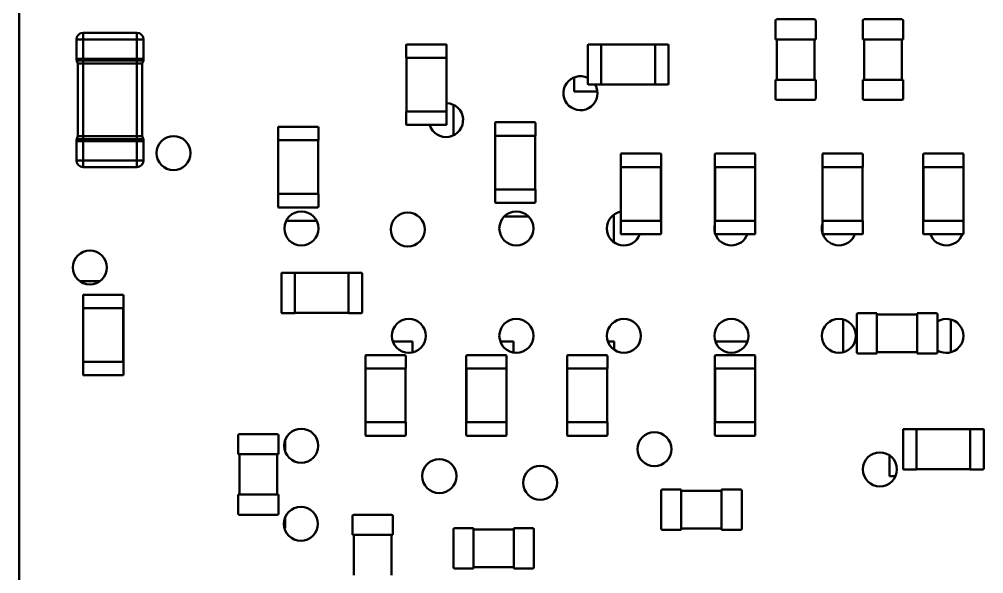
# Model space of a CAD drawing. Header units: millimetres. Extents: x 46 to 194, y 102 to 162.
# Drawn here: x 125.8 to 132.98, y 126.19 to 130.31 of the extents above; entities that cross this region are included whole.
import ezdxf

# ---------------------------------------------------------------- set-up
doc = ezdxf.new("R2010")
doc.units = ezdxf.units.MM
doc.header["$LTSCALE"] = 0.75
doc.layers.add('Visible', color=7, linetype='Continuous', lineweight=50)

msp = doc.modelspace()

# ---------------------------------------------------------------- linework, layer by layer
at = {"layer": 'Visible', "extrusion": (0, 0, -1)}
for p, q in [((125.7993, 140.8999), (125.7993, 109.9)), ((131.4258, 130.3038), (131.4258, 130.1638)), ((131.7158, 130.3138), (131.4358, 130.3138)), ((131.7258, 130.1638), (131.7258, 130.3038)), ((132.0761, 130.3038), (132.0761, 130.1638)), ((132.3661, 130.3138), (132.0861, 130.3138)), ((132.3761, 130.1638), (132.3761, 130.3038)), ((126.2745, 130.2138), (126.2745, 130.1638)), ((126.2745, 130.1638), (126.2745, 130.2138)), ((126.2745, 130.2138), (126.6745, 130.2138)), ((126.6745, 130.2138), (126.2745, 130.2138)), ((126.6745, 130.2138), (126.6745, 130.1638)), ((126.6745, 130.1638), (126.6745, 130.2138)), ((126.2245, 130.1638), (126.2745, 130.1638)), ((126.2745, 130.1638), (126.2245, 130.1638)), ((126.2245, 130.0202), (126.2245, 130.1638)), ((126.2245, 130.1638), (126.2245, 130.0202)), ((126.2745, 130.0202), (126.2745, 130.1638)), ((126.2745, 130.1638), (126.2745, 130.0202)), ((126.6745, 130.1638), (126.2745, 130.1638)), ((126.2745, 130.1638), (126.6745, 130.1638)), ((126.6745, 130.1638), (126.7245, 130.1638)), ((126.7245, 130.1638), (126.6745, 130.1638)), ((126.6745, 130.0202), (126.6745, 130.1638)), ((126.6745, 130.1638), (126.6745, 130.0202)), ((126.7245, 130.1638), (126.7245, 130.0202)), ((126.7245, 130.0202), (126.7245, 130.1638)), ((128.6791, 130.0273), (128.6791, 130.1223)), ((128.6841, 130.1273), (128.9741, 130.1273)), ((128.9791, 130.1223), (128.9791, 130.0273)), ((130.0302, 129.8324), (130.0302, 130.1224)), ((130.0352, 130.1274), (130.1302, 130.1274)), ((130.1302, 130.1224), (130.1302, 130.1274)), ((130.5302, 130.1269), (130.1302, 130.1269)), ((130.1302, 130.1264), (130.5302, 130.1264)), ((130.1302, 129.8324), (130.1302, 130.1224)), ((130.5302, 130.1274), (130.5302, 130.1224)), ((130.5302, 130.1274), (130.6252, 130.1274)), ((130.5302, 130.1224), (130.5302, 129.8324)), ((130.6302, 130.1224), (130.6302, 129.8324)), ((131.4358, 130.1638), (131.4258, 130.1638)), ((131.4358, 130.1638), (131.7158, 130.1638)), ((131.4358, 129.8638), (131.4358, 130.1638)), ((131.7258, 130.1638), (131.7158, 130.1638)), ((131.7158, 129.8638), (131.7158, 130.1638)), ((132.0861, 130.1638), (132.0761, 130.1638)), ((132.0861, 130.1638), (132.3661, 130.1638)), ((132.0861, 129.8638), (132.0861, 130.1638)), ((132.3761, 130.1638), (132.3661, 130.1638)), ((132.3661, 129.8638), (132.3661, 130.1638)), ((130.1302, 130.1074), (130.1302, 129.8474)), ((130.5302, 129.8474), (130.5302, 130.1074)), ((126.2245, 130.0202), (126.2745, 130.0202)), ((126.2745, 130.0202), (126.2245, 130.0202)), ((126.2264, 130.0065), (126.2745, 130.0065)), ((126.2745, 130.0065), (126.2264, 130.0065)), ((126.2345, 129.9838), (126.2745, 129.9838)), ((126.2745, 129.9838), (126.2345, 129.9838)), ((126.2345, 129.4438), (126.2345, 129.9838)), ((126.2345, 129.9838), (126.2345, 129.4438)), ((126.2745, 130.0202), (126.2745, 130.0065)), ((126.2745, 130.0065), (126.2745, 130.0202)), ((126.6745, 130.0202), (126.2745, 130.0202)), ((126.2745, 130.0202), (126.6745, 130.0202)), ((126.2745, 129.9838), (126.2745, 130.0065)), ((126.6745, 130.0065), (126.2745, 130.0065)), ((126.2745, 130.0065), (126.6745, 130.0065)), ((126.2745, 129.9838), (126.2745, 130.0065)), ((126.2745, 129.4438), (126.2745, 129.9838)), ((126.2745, 129.9838), (126.2745, 129.4438)), ((126.6745, 129.9838), (126.2745, 129.9838)), ((126.2745, 129.9838), (126.6745, 129.9838)), ((126.6745, 130.0202), (126.6745, 130.0065)), ((126.6745, 130.0065), (126.6745, 130.0202)), ((126.6745, 130.0202), (126.7245, 130.0202)), ((126.7245, 130.0202), (126.6745, 130.0202)), ((126.6745, 130.0065), (126.7226, 130.0065)), ((126.7226, 130.0065), (126.6745, 130.0065)), ((126.6745, 130.0065), (126.6745, 129.9838)), ((126.6745, 130.0065), (126.6745, 129.9838)), ((126.6745, 129.9838), (126.7145, 129.9838)), ((126.7145, 129.9838), (126.6745, 129.9838)), ((126.6745, 129.4438), (126.6745, 129.9838)), ((126.6745, 129.9838), (126.6745, 129.4438)), ((126.7145, 129.9838), (126.7145, 129.4438)), ((126.7145, 129.4438), (126.7145, 129.9838)), ((128.6791, 130.0273), (128.6841, 130.0273)), ((128.6796, 130.0273), (128.6796, 129.6273)), ((128.6801, 129.6273), (128.6801, 130.0273)), ((128.6841, 130.0273), (128.9741, 130.0273)), ((128.9591, 130.0273), (128.6991, 130.0273)), ((128.9741, 130.0273), (128.9791, 130.0273)), ((128.9781, 130.0273), (128.9781, 129.6273)), ((128.9786, 129.6273), (128.9786, 130.0273)), ((129.9294, 129.7766), (129.9294, 129.8819)), ((130.1302, 129.8274), (130.1302, 129.8324)), ((130.5302, 129.8284), (130.1302, 129.8284)), ((130.5302, 129.8324), (130.5302, 129.8274)), ((131.4358, 129.8638), (131.4258, 129.8638)), ((131.4258, 129.7238), (131.4258, 129.8638)), ((131.4358, 129.8638), (131.7158, 129.8638)), ((131.7258, 129.8638), (131.7158, 129.8638)), ((131.7258, 129.8638), (131.7258, 129.7238)), ((132.0861, 129.8638), (132.0761, 129.8638)), ((132.0761, 129.7238), (132.0761, 129.8638)), ((132.0861, 129.8638), (132.3661, 129.8638)), ((132.3761, 129.8638), (132.3661, 129.8638)), ((132.3761, 129.8638), (132.3761, 129.7238)), ((130.1015, 129.7766), (129.9294, 129.7766)), ((130.1302, 129.8274), (130.0352, 129.8274)), ((130.1302, 129.8279), (130.5302, 129.8279)), ((130.6252, 129.8274), (130.5302, 129.8274)), ((131.7158, 129.7138), (131.4358, 129.7138)), ((132.3661, 129.7138), (132.0861, 129.7138)), ((128.6841, 129.6273), (128.6791, 129.6273)), ((128.6791, 129.5323), (128.6791, 129.6273)), ((128.9741, 129.6273), (128.6841, 129.6273)), ((128.6991, 129.6273), (128.9591, 129.6273)), ((128.9791, 129.6273), (128.9741, 129.6273)), ((128.9791, 129.6273), (128.9791, 129.5323)), ((129.0298, 129.6782), (129.0298, 129.4496)), ((129.34, 129.4474), (129.34, 129.5424)), ((129.345, 129.5474), (129.635, 129.5474)), ((129.64, 129.5424), (129.64, 129.4474)), ((127.7248, 129.4139), (127.7248, 129.5089)), ((127.7298, 129.5139), (128.0198, 129.5139)), ((128.0248, 129.5089), (128.0248, 129.4139)), ((128.9741, 129.5273), (128.6841, 129.5273)), ((126.2245, 129.4073), (126.2745, 129.4073)), ((126.2745, 129.4073), (126.2245, 129.4073)), ((126.2245, 129.2638), (126.2245, 129.4073)), ((126.2245, 129.4073), (126.2245, 129.2638)), ((126.2264, 129.421), (126.2745, 129.421)), ((126.2745, 129.421), (126.2264, 129.421)), ((126.2345, 129.4438), (126.2745, 129.4438)), ((126.2745, 129.4438), (126.2345, 129.4438)), ((126.2745, 129.421), (126.2745, 129.4438)), ((126.6745, 129.4438), (126.2745, 129.4438)), ((126.2745, 129.4438), (126.6745, 129.4438)), ((126.2745, 129.421), (126.2745, 129.4438)), ((126.2745, 129.421), (126.2745, 129.4073)), ((126.2745, 129.4073), (126.2745, 129.421)), ((126.6745, 129.421), (126.2745, 129.421)), ((126.2745, 129.421), (126.6745, 129.421)), ((126.2745, 129.2638), (126.2745, 129.4073)), ((126.2745, 129.4073), (126.2745, 129.2638)), ((126.6745, 129.4073), (126.2745, 129.4073)), ((126.2745, 129.4073), (126.6745, 129.4073)), ((126.6745, 129.4438), (126.7145, 129.4438)), ((126.7145, 129.4438), (126.6745, 129.4438)), ((126.6745, 129.4438), (126.6745, 129.421)), ((126.6745, 129.4438), (126.6745, 129.421)), ((126.6745, 129.421), (126.6745, 129.4073)), ((126.6745, 129.4073), (126.6745, 129.421)), ((126.6745, 129.421), (126.7226, 129.421)), ((126.7226, 129.421), (126.6745, 129.421)), ((126.6745, 129.4073), (126.7245, 129.4073)), ((126.7245, 129.4073), (126.6745, 129.4073)), ((126.6745, 129.2638), (126.6745, 129.4073)), ((126.6745, 129.4073), (126.6745, 129.2638)), ((126.7245, 129.4073), (126.7245, 129.2638)), ((126.7245, 129.2638), (126.7245, 129.4073)), ((127.7248, 129.4139), (127.7298, 129.4139)), ((127.7253, 129.4139), (127.7253, 129.0139)), ((127.7258, 129.0139), (127.7258, 129.4139)), ((127.7298, 129.4139), (128.0198, 129.4139)), ((128.0048, 129.4139), (127.7448, 129.4139)), ((128.0198, 129.4139), (128.0248, 129.4139)), ((128.0238, 129.4139), (128.0238, 129.0139)), ((128.0243, 129.0139), (128.0243, 129.4139)), ((129.34, 129.4474), (129.345, 129.4474)), ((129.3405, 129.4474), (129.3405, 129.0474)), ((129.341, 129.0474), (129.341, 129.4474)), ((129.345, 129.4474), (129.635, 129.4474)), ((129.62, 129.4474), (129.36, 129.4474)), ((129.635, 129.4474), (129.64, 129.4474)), ((129.639, 129.4474), (129.639, 129.0474)), ((129.6395, 129.0474), (129.6395, 129.4474)), ((126.2245, 129.2638), (126.2745, 129.2638)), ((126.2745, 129.2638), (126.2245, 129.2638)), ((126.2745, 129.2638), (126.2745, 129.2138)), ((126.2745, 129.2138), (126.2745, 129.2638)), ((126.6745, 129.2638), (126.2745, 129.2638)), ((126.2745, 129.2638), (126.6745, 129.2638)), ((126.6745, 129.2638), (126.6745, 129.2138)), ((126.6745, 129.2138), (126.6745, 129.2638)), ((126.6745, 129.2638), (126.7245, 129.2638)), ((126.7245, 129.2638), (126.6745, 129.2638)), ((130.2755, 129.2138), (130.2755, 129.3088)), ((130.2805, 129.3138), (130.5704, 129.3138)), ((130.5754, 129.3088), (130.5754, 129.2138)), ((130.9757, 129.2138), (130.9757, 129.3088)), ((130.9807, 129.3138), (131.2707, 129.3138)), ((131.2757, 129.3088), (131.2757, 129.2138)), ((131.7758, 129.2138), (131.7758, 129.3088)), ((131.7808, 129.3138), (132.0708, 129.3138)), ((132.0758, 129.3088), (132.0758, 129.2138)), ((132.5261, 129.2138), (132.5261, 129.3088)), ((132.5311, 129.3138), (132.8211, 129.3138)), ((132.8261, 129.3088), (132.8261, 129.2138)), ((126.6745, 129.2138), (126.2745, 129.2138)), ((126.2745, 129.2138), (126.6745, 129.2138)), ((130.2755, 129.2138), (130.2805, 129.2138)), ((130.2759, 129.2138), (130.2759, 128.8138)), ((130.2765, 128.8138), (130.2765, 129.2138)), ((130.2805, 129.2138), (130.5704, 129.2138)), ((130.5555, 129.2138), (130.2954, 129.2138)), ((130.5704, 129.2138), (130.5754, 129.2138)), ((130.5745, 129.2138), (130.5745, 128.8138)), ((130.575, 128.8138), (130.575, 129.2138)), ((130.9757, 129.2138), (130.9807, 129.2138)), ((130.9762, 129.2138), (130.9762, 128.8138)), ((130.9767, 128.8138), (130.9767, 129.2138)), ((130.9807, 129.2138), (131.2707, 129.2138)), ((131.2557, 129.2138), (130.9957, 129.2138)), ((131.2707, 129.2138), (131.2757, 129.2138)), ((131.2747, 129.2138), (131.2747, 128.8138)), ((131.2752, 128.8138), (131.2752, 129.2138)), ((131.7758, 129.2138), (131.7808, 129.2138)), ((131.7763, 129.2138), (131.7763, 128.8138)), ((131.7768, 128.8138), (131.7768, 129.2138)), ((131.7808, 129.2138), (132.0708, 129.2138)), ((132.0558, 129.2138), (131.7958, 129.2138)), ((132.0708, 129.2138), (132.0758, 129.2138)), ((132.0748, 129.2138), (132.0748, 128.8138)), ((132.0753, 128.8138), (132.0753, 129.2138)), ((132.5261, 129.2138), (132.5311, 129.2138)), ((132.5266, 129.2138), (132.5266, 128.8138)), ((132.5271, 128.8138), (132.5271, 129.2138)), ((132.5311, 129.2138), (132.8211, 129.2138)), ((132.8061, 129.2138), (132.5461, 129.2138)), ((132.8211, 129.2138), (132.8261, 129.2138)), ((132.8251, 129.2138), (132.8251, 128.8138)), ((132.8256, 128.8138), (132.8256, 129.2138)), ((129.345, 129.0474), (129.34, 129.0474)), ((129.34, 128.9524), (129.34, 129.0474)), ((129.635, 129.0474), (129.345, 129.0474)), ((129.36, 129.0474), (129.62, 129.0474)), ((129.64, 129.0474), (129.635, 129.0474)), ((129.64, 129.0474), (129.64, 128.9524)), ((127.7298, 129.0139), (127.7248, 129.0139)), ((127.7248, 128.9189), (127.7248, 129.0139)), ((128.0198, 129.0139), (127.7298, 129.0139)), ((127.7448, 129.0139), (128.0048, 129.0139)), ((128.0248, 129.0139), (128.0198, 129.0139)), ((128.0248, 129.0139), (128.0248, 128.9189)), ((128.0198, 128.9139), (127.7298, 128.9139)), ((129.635, 128.9474), (129.345, 128.9474)), ((129.5879, 128.8466), (129.4088, 128.8466)), ((130.2247, 128.6539), (130.2247, 128.86)), ((128.012, 128.8131), (127.7848, 128.8131)), ((130.2805, 128.8138), (130.2755, 128.8138)), ((130.2755, 128.7188), (130.2755, 128.8138)), ((130.5704, 128.8138), (130.2805, 128.8138)), ((130.2954, 128.8138), (130.5555, 128.8138)), ((130.5754, 128.8138), (130.5704, 128.8138)), ((130.5754, 128.8138), (130.5754, 128.7188)), ((130.9807, 128.8138), (130.9757, 128.8138)), ((130.9757, 128.7188), (130.9757, 128.8138)), ((131.2707, 128.8138), (130.9807, 128.8138)), ((130.9957, 128.8138), (131.2557, 128.8138)), ((131.2757, 128.8138), (131.2707, 128.8138)), ((131.2757, 128.8138), (131.2757, 128.7188)), ((131.7808, 128.8138), (131.7758, 128.8138)), ((131.7758, 128.7188), (131.7758, 128.8138)), ((132.0708, 128.8138), (131.7808, 128.8138)), ((131.7958, 128.8138), (132.0558, 128.8138)), ((132.0758, 128.8138), (132.0708, 128.8138)), ((132.0758, 128.8138), (132.0758, 128.7188)), ((132.5311, 128.8138), (132.5261, 128.8138)), ((132.5261, 128.7188), (132.5261, 128.8138)), ((132.8211, 128.8138), (132.5311, 128.8138)), ((132.5461, 128.8138), (132.8061, 128.8138)), ((132.8261, 128.8138), (132.8211, 128.8138)), ((132.8261, 128.8138), (132.8261, 128.7188)), ((130.5704, 128.7138), (130.2805, 128.7138)), ((131.2707, 128.7138), (130.9807, 128.7138)), ((132.0708, 128.7138), (131.7808, 128.7138)), ((132.8211, 128.7138), (132.5311, 128.7138)), ((127.7498, 128.1322), (127.7498, 128.4222)), ((127.7548, 128.4272), (127.8498, 128.4272)), ((127.8498, 128.4222), (127.8498, 128.4272)), ((128.2498, 128.4267), (127.8498, 128.4267)), ((127.8498, 128.4262), (128.2498, 128.4262)), ((127.8498, 128.1322), (127.8498, 128.4222)), ((127.8498, 128.4072), (127.8498, 128.1472)), ((128.2498, 128.4272), (128.2498, 128.4222)), ((128.2498, 128.4272), (128.3448, 128.4272)), ((128.2498, 128.4222), (128.2498, 128.1322)), ((128.2498, 128.1472), (128.2498, 128.4072)), ((128.3498, 128.4222), (128.3498, 128.1322)), ((126.2492, 128.3643), (126.4001, 128.3643)), ((126.2744, 128.1635), (126.2744, 128.2585)), ((126.2794, 128.2635), (126.5694, 128.2635)), ((126.5744, 128.2585), (126.5744, 128.1635)), ((126.2744, 128.1635), (126.2794, 128.1635)), ((126.2749, 128.1635), (126.2749, 127.7635)), ((126.2754, 127.7635), (126.2754, 128.1635)), ((126.2794, 128.1635), (126.5694, 128.1635)), ((126.5544, 128.1635), (126.2944, 128.1635)), ((126.5694, 128.1635), (126.5744, 128.1635)), ((126.5734, 128.1635), (126.5734, 127.7635)), ((126.5739, 127.7635), (126.5739, 128.1635)), ((127.8498, 128.1272), (127.7548, 128.1272)), ((127.8498, 128.1272), (127.8498, 128.1322)), ((128.2498, 128.1282), (127.8498, 128.1282)), ((127.8498, 128.1277), (128.2498, 128.1277)), ((128.2498, 128.1322), (128.2498, 128.1272)), ((128.3448, 128.1272), (128.2498, 128.1272)), ((132.0317, 127.8359), (132.0317, 128.1159)), ((132.0417, 128.1259), (132.1817, 128.1259)), ((132.1817, 128.1159), (132.1817, 128.1259)), ((132.1817, 128.1159), (132.4817, 128.1159)), ((132.1817, 128.1159), (132.1817, 127.8359)), ((132.4817, 128.1159), (132.4817, 128.1259)), ((132.6217, 128.1259), (132.4817, 128.1259)), ((132.4817, 128.1159), (132.4817, 127.8359)), ((132.6317, 127.8359), (132.6317, 128.1159)), ((131.9309, 127.8344), (131.9309, 128.0794)), ((132.7325, 128.0789), (132.7325, 127.8348)), ((128.5789, 127.9142), (128.7258, 127.9142)), ((128.7258, 127.9142), (128.7258, 127.8331)), ((129.379, 127.9142), (129.4761, 127.9142)), ((129.4761, 127.9142), (129.4761, 127.8321)), ((130.1791, 127.9142), (130.2262, 127.9142)), ((130.2262, 127.9142), (130.2262, 127.8527)), ((130.9789, 127.9142), (131.2176, 127.9142)), ((132.1817, 127.8259), (132.0417, 127.8259)), ((132.1817, 127.8259), (132.1817, 127.8359)), ((132.1817, 127.8359), (132.4817, 127.8359)), ((132.4817, 127.8259), (132.4817, 127.8359)), ((132.4817, 127.8259), (132.6217, 127.8259)), ((126.2794, 127.7635), (126.2744, 127.7635)), ((126.2744, 127.6685), (126.2744, 127.7635)), ((126.5694, 127.7635), (126.2794, 127.7635)), ((126.2944, 127.7635), (126.5544, 127.7635)), ((126.5744, 127.7635), (126.5694, 127.7635)), ((126.5744, 127.7635), (126.5744, 127.6685)), ((128.375, 127.7134), (128.375, 127.8084)), ((128.38, 127.8134), (128.67, 127.8134)), ((128.675, 127.8084), (128.675, 127.7134)), ((129.1253, 127.7134), (129.1253, 127.8084)), ((129.1303, 127.8134), (129.4203, 127.8134)), ((129.4253, 127.8084), (129.4253, 127.7134)), ((129.8754, 127.7134), (129.8754, 127.8084)), ((129.8804, 127.8134), (130.1704, 127.8134)), ((130.1754, 127.8084), (130.1754, 127.7134)), ((130.9757, 127.7134), (130.9757, 127.8084)), ((130.9807, 127.8134), (131.2707, 127.8134)), ((131.2757, 127.8084), (131.2757, 127.7134)), ((128.375, 127.7134), (128.38, 127.7134)), ((128.3755, 127.7134), (128.3755, 127.3134)), ((128.376, 127.3134), (128.376, 127.7134)), ((128.38, 127.7134), (128.67, 127.7134)), ((128.655, 127.7134), (128.395, 127.7134)), ((128.67, 127.7134), (128.675, 127.7134)), ((128.674, 127.7134), (128.674, 127.3134)), ((128.6745, 127.3134), (128.6745, 127.7134)), ((129.1253, 127.7134), (129.1303, 127.7134)), ((129.1258, 127.7134), (129.1258, 127.3134)), ((129.1263, 127.3134), (129.1263, 127.7134)), ((129.1303, 127.7134), (129.4203, 127.7134)), ((129.4053, 127.7134), (129.1453, 127.7134)), ((129.4203, 127.7134), (129.4253, 127.7134)), ((129.4243, 127.7134), (129.4243, 127.3134)), ((129.4248, 127.3134), (129.4248, 127.7134)), ((129.8754, 127.7134), (129.8804, 127.7134)), ((129.8759, 127.7134), (129.8759, 127.3134)), ((129.8764, 127.3134), (129.8764, 127.7134)), ((129.8804, 127.7134), (130.1704, 127.7134)), ((130.1554, 127.7134), (129.8954, 127.7134)), ((130.1704, 127.7134), (130.1754, 127.7134)), ((130.1744, 127.7134), (130.1744, 127.3134)), ((130.1749, 127.3134), (130.1749, 127.7134)), ((130.9757, 127.7134), (130.9807, 127.7134)), ((130.9762, 127.7134), (130.9762, 127.3134)), ((130.9767, 127.3134), (130.9767, 127.7134)), ((130.9807, 127.7134), (131.2707, 127.7134)), ((131.2557, 127.7134), (130.9957, 127.7134)), ((131.2707, 127.7134), (131.2757, 127.7134)), ((131.2747, 127.7134), (131.2747, 127.3134)), ((131.2752, 127.3134), (131.2752, 127.7134)), ((126.5694, 127.6635), (126.2794, 127.6635)), ((128.38, 127.3134), (128.375, 127.3134)), ((128.375, 127.2184), (128.375, 127.3134)), ((128.67, 127.3134), (128.38, 127.3134)), ((128.395, 127.3134), (128.655, 127.3134)), ((128.675, 127.3134), (128.67, 127.3134)), ((128.675, 127.3134), (128.675, 127.2184)), ((129.1303, 127.3134), (129.1253, 127.3134)), ((129.1253, 127.2184), (129.1253, 127.3134)), ((129.4203, 127.3134), (129.1303, 127.3134)), ((129.1453, 127.3134), (129.4053, 127.3134)), ((129.4253, 127.3134), (129.4203, 127.3134)), ((129.4253, 127.3134), (129.4253, 127.2184)), ((129.8804, 127.3134), (129.8754, 127.3134)), ((129.8754, 127.2184), (129.8754, 127.3134)), ((130.1704, 127.3134), (129.8804, 127.3134)), ((129.8954, 127.3134), (130.1554, 127.3134)), ((130.1754, 127.3134), (130.1704, 127.3134)), ((130.1754, 127.3134), (130.1754, 127.2184)), ((130.9807, 127.3134), (130.9757, 127.3134)), ((130.9757, 127.2184), (130.9757, 127.3134)), ((131.2707, 127.3134), (130.9807, 127.3134)), ((130.9957, 127.3134), (131.2557, 127.3134)), ((131.2757, 127.3134), (131.2707, 127.3134)), ((131.2757, 127.3134), (131.2757, 127.2184)), ((132.3761, 126.9683), (132.3761, 127.2583)), ((132.3811, 127.2633), (132.4761, 127.2633)), ((132.4761, 127.2583), (132.4761, 127.2633)), ((132.8761, 127.2628), (132.4761, 127.2628)), ((132.4761, 127.2623), (132.8761, 127.2623)), ((132.4761, 126.9683), (132.4761, 127.2583)), ((132.8761, 127.2633), (132.8761, 127.2583)), ((132.8761, 127.2633), (132.9711, 127.2633)), ((132.8761, 127.2583), (132.8761, 126.9683)), ((132.9761, 127.2583), (132.9761, 126.9683)), ((127.4281, 127.0751), (127.4281, 127.2151)), ((127.4381, 127.2251), (127.7181, 127.2251)), ((127.7281, 127.2151), (127.7281, 127.0751)), ((127.7789, 127.1842), (127.7789, 127.0942)), ((128.67, 127.2134), (128.38, 127.2134)), ((129.4203, 127.2134), (129.1303, 127.2134)), ((130.1704, 127.2134), (129.8804, 127.2134)), ((131.2707, 127.2134), (130.9807, 127.2134)), ((132.4761, 127.2433), (132.4761, 126.9833)), ((132.8761, 126.9833), (132.8761, 127.2433)), ((127.4281, 127.0751), (127.4381, 127.0751)), ((127.4381, 127.0751), (127.4381, 126.7751)), ((127.7181, 127.0751), (127.4381, 127.0751)), ((127.7181, 127.0751), (127.7281, 127.0751)), ((127.7181, 127.0751), (127.7181, 126.7751)), ((132.2753, 126.9125), (132.2753, 127.0676)), ((132.4761, 126.9633), (132.3811, 126.9633)), ((132.4761, 126.9633), (132.4761, 126.9683)), ((132.8761, 126.9643), (132.4761, 126.9643)), ((132.4761, 126.9638), (132.8761, 126.9638)), ((132.8761, 126.9683), (132.8761, 126.9633)), ((132.9711, 126.9633), (132.8761, 126.9633)), ((132.3196, 126.9125), (132.2753, 126.9125)), ((127.4281, 126.7751), (127.4381, 126.7751)), ((127.4281, 126.7751), (127.4281, 126.6351)), ((127.7181, 126.7751), (127.4381, 126.7751)), ((127.7181, 126.7751), (127.7281, 126.7751)), ((127.7281, 126.6351), (127.7281, 126.7751)), ((130.5755, 126.8032), (130.5755, 126.5232)), ((130.7255, 126.8132), (130.5855, 126.8132)), ((130.7255, 126.8132), (130.7255, 126.8032)), ((130.7255, 126.5232), (130.7255, 126.8032)), ((131.0255, 126.8032), (130.7255, 126.8032)), ((131.0255, 126.8132), (131.0255, 126.8032)), ((131.0255, 126.8132), (131.1655, 126.8132)), ((131.0255, 126.5232), (131.0255, 126.8032)), ((131.1755, 126.8032), (131.1755, 126.5232)), ((127.4381, 126.6251), (127.7181, 126.6251)), ((127.7789, 126.6088), (127.7789, 126.5243)), ((128.2788, 126.4747), (128.2788, 126.6147)), ((128.2888, 126.6247), (128.5688, 126.6247)), ((128.5788, 126.6147), (128.5788, 126.4747)), ((127.7789, 126.5243), (127.7725, 126.5243)), ((128.2788, 126.4747), (128.2888, 126.4747)), ((128.2888, 126.4747), (128.2888, 126.1747)), ((128.5688, 126.4747), (128.2888, 126.4747)), ((128.5688, 126.4747), (128.5788, 126.4747)), ((128.5688, 126.4747), (128.5688, 126.1747)), ((129.0294, 126.5147), (129.0294, 126.2347)), ((129.1794, 126.5247), (129.0394, 126.5247)), ((129.1794, 126.5247), (129.1794, 126.5147)), ((129.1794, 126.2347), (129.1794, 126.5147)), ((129.4794, 126.5147), (129.1794, 126.5147)), ((129.4794, 126.5247), (129.4794, 126.5147)), ((129.4794, 126.5247), (129.6194, 126.5247)), ((129.4794, 126.2347), (129.4794, 126.5147)), ((129.6294, 126.5147), (129.6294, 126.2347)), ((130.5855, 126.5132), (130.7255, 126.5132)), ((130.7255, 126.5232), (130.7255, 126.5132)), ((131.0255, 126.5232), (130.7255, 126.5232)), ((131.0255, 126.5232), (131.0255, 126.5132)), ((131.1655, 126.5132), (131.0255, 126.5132)), ((129.0394, 126.2247), (129.1794, 126.2247)), ((129.1794, 126.2347), (129.1794, 126.2247)), ((129.4794, 126.2347), (129.1794, 126.2347)), ((129.4794, 126.2347), (129.4794, 126.2247)), ((129.6194, 126.2247), (129.4794, 126.2247))]:
    msp.add_line(p, q, dxfattribs=at)
for centre in [(-126.9472, 129.3178), (-127.8984, 128.757), (-128.6901, 128.7486), (-129.4983, 128.757), (-126.3246, 128.4661), (-128.6983, 127.9569), (-129.4983, 127.9569), (-130.2985, 127.9569), (-131.0983, 127.9569), (-131.8984, 127.9569), (-127.8974, 127.1392), (-130.5255, 127.1133), (-128.9251, 126.9132), (-132.2035, 126.9632), (-129.6754, 126.8631), (-127.8948, 126.5576)]:
    msp.add_circle(centre, 0.1267, dxfattribs=at)
for centre, radius, start, end in [((-131.4358, 130.3038), 0.01, 0, 90), ((-132.0861, 130.3038), 0.01, 0, 90), ((-126.2745, 130.1638), 0.05, 0, 90), ((-126.6745, 130.1638), 0.05, 90, 180), ((-128.6841, 130.1223), 0.005, 0, 90), ((-130.6252, 130.1224), 0.005, 90, 180), ((-126.2745, 130.0202), 0.05, 344.06253, 0), ((-126.4096, 130.0587), 0.1905, 336.8174, 344.08251), ((-126.5394, 130.0587), 0.1905, 195.91749, 203.1826), ((-126.6745, 130.0202), 0.05, 180, 195.93747), ((-129.9754, 129.7638), 0.1267, 149.8745, 115.63655), ((-130.0352, 129.8324), 0.005, 270, 0), ((-128.9751, 129.5639), 0.1267, 91.55974, 343.21488), ((-131.7158, 129.7238), 0.01, 180, 270), ((-132.3661, 129.7238), 0.01, 180, 270), ((-129.345, 129.5424), 0.005, 0, 90), ((-127.7298, 129.5089), 0.005, 0, 90), ((-128.9741, 129.5323), 0.005, 180, 270), ((-126.2745, 129.4073), 0.05, 0, 15.93747), ((-126.4089, 129.369), 0.1898, 15.90432, 23.19572), ((-126.5401, 129.369), 0.1898, 156.80428, 164.09568), ((-126.6745, 129.4073), 0.05, 164.06253, 180), ((-126.2745, 129.2638), 0.05, 270, 0), ((-126.6745, 129.2638), 0.05, 180, 270), ((-130.2805, 129.3088), 0.005, 0, 90), ((-130.9807, 129.3088), 0.005, 0, 90), ((-131.7808, 129.3088), 0.005, 0, 90), ((-132.5311, 129.3088), 0.005, 0, 90), ((-128.0198, 128.9189), 0.005, 180, 270), ((-129.635, 128.9524), 0.005, 180, 270), ((-130.2985, 128.757), 0.1267, 199.93106, 79.77467), ((-131.0983, 128.757), 0.1267, 345.24754, 14.75246), ((-131.8984, 128.757), 0.1267, 345.24754, 14.75246), ((-130.5704, 128.7188), 0.005, 180, 270), ((-131.0983, 128.757), 0.1267, 199.93106, 340.21094), ((-131.2707, 128.7188), 0.005, 180, 270), ((-131.8984, 128.757), 0.1267, 199.93106, 340.21094), ((-132.0708, 128.7188), 0.005, 180, 270), ((-132.6982, 128.757), 0.1267, 199.93108, 340.06892), ((-132.8211, 128.7188), 0.005, 180, 270), ((-128.3448, 128.4222), 0.005, 90, 180), ((-126.2794, 128.2585), 0.005, 0, 90), ((-127.7548, 128.1322), 0.005, 270, 0), ((-132.6217, 128.1159), 0.01, 90, 180), ((-132.6982, 127.9569), 0.1267, 58.34217, 301.65783), ((-132.0417, 127.8359), 0.01, 270, 0), ((-128.38, 127.8084), 0.005, 0, 90), ((-129.1303, 127.8084), 0.005, 0, 90), ((-129.8804, 127.8084), 0.005, 0, 90), ((-130.9807, 127.8084), 0.005, 0, 90), ((-126.5694, 127.6685), 0.005, 180, 270), ((-132.9711, 127.2583), 0.005, 90, 180), ((-127.4381, 127.2151), 0.01, 0, 90), ((-128.67, 127.2184), 0.005, 180, 270), ((-129.4203, 127.2184), 0.005, 180, 270), ((-130.1704, 127.2184), 0.005, 180, 270), ((-131.2707, 127.2184), 0.005, 180, 270), ((-132.3811, 126.9683), 0.005, 270, 0), ((-131.1655, 126.8032), 0.01, 90, 180), ((-127.7181, 126.6351), 0.01, 180, 270), ((-128.2888, 126.6147), 0.01, 0, 90), ((-129.6194, 126.5147), 0.01, 90, 180), ((-130.5855, 126.5232), 0.01, 270, 0), ((-129.0394, 126.2347), 0.01, 270, 0)]:
    msp.add_arc(centre, radius, start, end, dxfattribs=at)
at = {"layer": 'Visible'}
for centre, radius, start, end in [((131.7158, 130.3038), 0.01, 0, 90), ((132.3661, 130.3038), 0.01, 0, 90), ((126.2745, 130.1638), 0.05, 90, 180), ((126.6745, 130.1638), 0.05, 0, 90), ((128.9741, 130.1223), 0.005, 0, 90), ((130.0352, 130.1224), 0.005, 90, 180), ((126.2745, 130.0202), 0.05, 180, 195.93747), ((126.6745, 130.0202), 0.05, 344.06253, 0), ((130.6252, 129.8324), 0.005, 270, 0), ((131.4358, 129.7238), 0.01, 180, 270), ((132.0861, 129.7238), 0.01, 180, 270), ((129.635, 129.5424), 0.005, 0, 90), ((128.0198, 129.5089), 0.005, 0, 90), ((128.6841, 129.5323), 0.005, 180, 270), ((126.2745, 129.4073), 0.05, 164.06253, 180), ((126.6745, 129.4073), 0.05, 0, 15.93747), ((126.2745, 129.2638), 0.05, 180, 270), ((126.6745, 129.2638), 0.05, 270, 0), ((130.5704, 129.3088), 0.005, 0, 90), ((131.2707, 129.3088), 0.005, 0, 90), ((132.0708, 129.3088), 0.005, 0, 90), ((132.8211, 129.3088), 0.005, 0, 90), ((127.7298, 128.9189), 0.005, 180, 270), ((129.345, 128.9524), 0.005, 180, 270), ((130.2805, 128.7188), 0.005, 180, 270), ((130.9807, 128.7188), 0.005, 180, 270), ((131.7808, 128.7188), 0.005, 180, 270), ((132.5311, 128.7188), 0.005, 180, 270), ((127.7548, 128.4222), 0.005, 90, 180), ((126.5694, 128.2585), 0.005, 0, 90), ((128.3448, 128.1322), 0.005, 270, 0), ((132.0417, 128.1159), 0.01, 90, 180), ((132.6217, 127.8359), 0.01, 270, 0), ((128.67, 127.8084), 0.005, 0, 90), ((129.4203, 127.8084), 0.005, 0, 90), ((130.1704, 127.8084), 0.005, 0, 90), ((131.2707, 127.8084), 0.005, 0, 90), ((126.2794, 127.6685), 0.005, 180, 270), ((132.3811, 127.2583), 0.005, 90, 180), ((127.7181, 127.2151), 0.01, 0, 90), ((128.38, 127.2184), 0.005, 180, 270), ((129.1303, 127.2184), 0.005, 180, 270), ((129.8804, 127.2184), 0.005, 180, 270), ((130.9807, 127.2184), 0.005, 180, 270), ((132.9711, 126.9683), 0.005, 270, 0), ((130.5855, 126.8032), 0.01, 90, 180), ((127.4381, 126.6351), 0.01, 180, 270), ((128.5688, 126.6147), 0.01, 0, 90), ((129.0394, 126.5147), 0.01, 90, 180), ((131.1655, 126.5232), 0.01, 270, 0), ((129.6194, 126.2347), 0.01, 270, 0)]:
    msp.add_arc(centre, radius, start, end, dxfattribs=at)
for points in [[(126.2264, 130.0065), (126.2286, 129.9987), (126.2313, 129.9912), (126.2345, 129.9838)], [(126.7145, 129.9838), (126.7176, 129.9912), (126.7203, 129.9987), (126.7226, 130.0065)], [(126.2345, 129.4438), (126.2313, 129.4364), (126.2286, 129.4288), (126.2264, 129.421)], [(126.7226, 129.421), (126.7203, 129.4288), (126.7176, 129.4364), (126.7145, 129.4438)]]:
    msp.add_open_spline(points, degree=3, dxfattribs=at)

doc.saveas('drawing.dxf')
